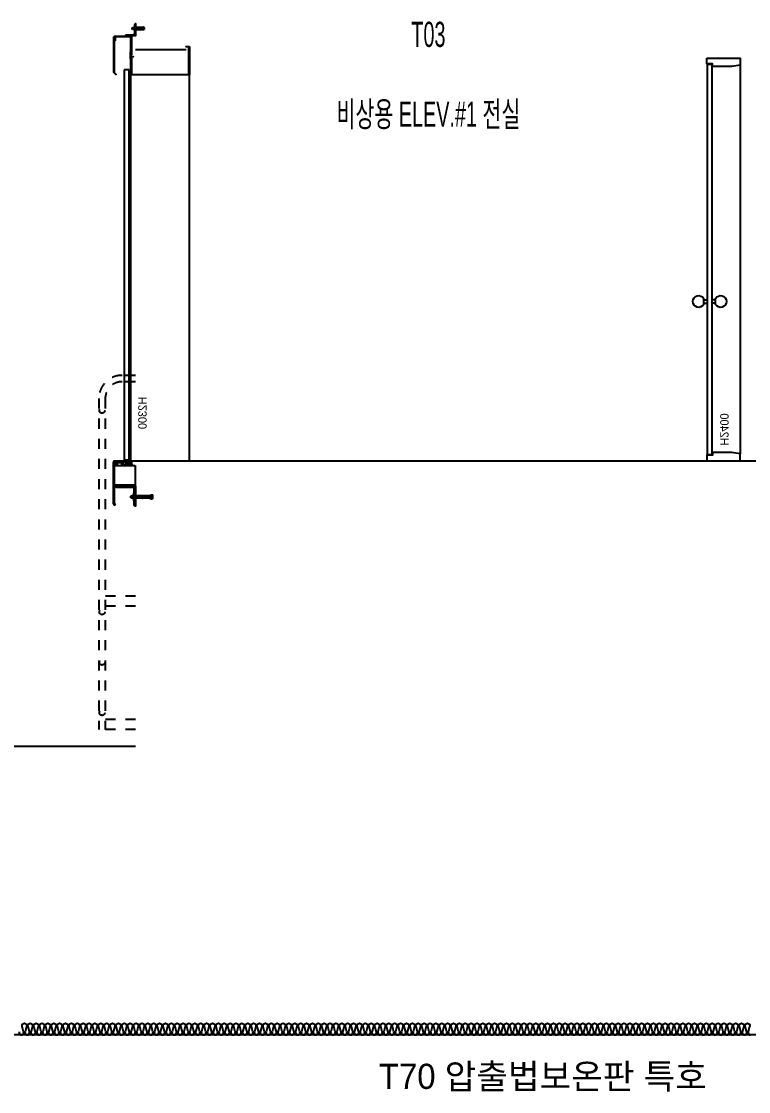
# Model space of a CAD drawing. Header units: millimetres. Extents: x -1320 to 172218, y -4077 to 50350.
# Drawn here: x 121020 to 125349, y -3757 to 2619 of the extents above; entities that cross this region are included whole.
import ezdxf
from ezdxf.enums import TextEntityAlignment as Align

# ---------------------------------------------------------------- set-up
doc = ezdxf.new("R2010")
doc.units = ezdxf.units.MM
doc.header["$LTSCALE"] = 60
doc.linetypes.add('HIDDEN', pattern=[2, 1, -1])
for name, color, linetype in [('!A-BOLCK', 7, 'Continuous'), ('A-ELE-8', 8, 'Continuous'), ('A-ETC-8', 8, 'Continuous'), ('A-FIN', 6, 'Continuous'), ('A-INS', 251, 'Continuous'), ('A-WID', 4, 'Continuous'), ('A-무근', 4, 'Continuous'), ('DOR', 4, 'Continuous'), ('ELE8_3', 8, 'Continuous'), ('ISL', 251, 'Continuous'), ('STL4', 4, 'Continuous')]:
    doc.layers.add(name, color=color, linetype=linetype)
for name, color, linetype, plot in [('NOPLOT', 191, 'Continuous', False), ('NOPLOT-TEXT', 11, 'Continuous', False), ('NOPLOT-단열', 21, 'Continuous', False)]:
    doc.layers.add(name, color=color, linetype=linetype, plot=plot)
doc.styles.add('Gtx', font='')
doc.styles.get('Gtx').set_extended_font_data('Dotum')

# ---------------------------------------------------------------- blocks, each defined once
blk = doc.blocks.new('A$C5c2f2086')
at = {"layer": 'DOR'}
for p, q in [((258.5, 275.7), (258.5, 2599.7)), ((258.5, 2599.7), (288.5, 2599.7)), ((288.5, 2599.7), (288.5, 275.7)), ((288.4, 275.7), (258.4, 275.7)), ((268.3, 275.7), (268.3, 265.8)), ((268.3, 265.8), (278.3, 265.8)), ((278.3, 265.8), (278.3, 275.7))]:
    blk.add_line(p, q, dxfattribs=at)
at = {"layer": 'DOR', "elevation": 0}
for points in [[(-100, 2739.7), (-100, 2569.7), (-97, 2572.7), (-97, 2572.7), (-97, 2572.7), (-97, 2736.7), (-80, 2736.7), (-80, 2739.7)], [(-97, 2572.7), (-100, 2569.7), (248.4, 2569.7), (248.4, 2679.8), (235.5, 2679.8), (235.5, 2676.8), (245.4, 2676.8), (245.4, 2572.7), (-97, 2572.7)]]:
    blk.add_lwpolyline(points, close=True, dxfattribs=at)
at = {"layer": 'ELE8_3'}
for p, q in [((246, 2846.8), (163.9, 2846.8)), ((169.2, 2853.2), (174.2, 2853.2)), ((169.2, 2840.2), (169.2, 2853.2)), ((174.2, 2840.2), (169.2, 2840.2)), ((174.2, 2854.2), (174.2, 2853.2)), ((219.3, 2854.2), (174.2, 2854.2)), ((181.5, 2851.2), (174.2, 2853.2)), ((181.5, 2842.2), (174.2, 2840.2)), ((174.2, 2839.2), (174.2, 2840.2)), ((219.3, 2839.2), (174.2, 2839.2)), ((176.5, 2842.2), (176.5, 2851.2)), ((236.4, 2851.2), (176.5, 2851.2)), ((236.4, 2842.2), (176.5, 2842.2)), ((219.3, 2841.2), (178.9, 2841.2)), ((219.3, 2852.2), (180.1, 2852.2)), ((225.9, 2860.6), (227.1, 2860.6)), ((227.1, 2832.6), (225.9, 2832.6)), ((227.1, 2860.6), (227.1, 2832.6)), ((239.4, 2851.2), (236.4, 2851.2)), ((236.4, 2842.2), (239.4, 2842.2)), ((239.4, 2842.2), (239.4, 2851.2)), ((-100, 269.7), (-100, 2569.7)), ((248.4, 269.7), (248.4, 2569.7)), ((223, 243.1), (223, 121.6)), ((348, 243.1), (223, 243.1)), ((223, 240.1), (348, 240.1)), ((118.6, 45.4), (118.6, 66)), ((135, 61.7), (121.7, 67.5)), ((122.1, 59.9), (123.8, 67.5)), ((129.1, 66.8), (125.3, 68.3)), ((129.1, 66.8), (128.6, 65.6)), ((130.9, 64.7), (128.6, 65.6)), ((131.3, 65.9), (130.9, 64.7)), ((135, 64.4), (131.3, 65.9)), ((179.9, 64.4), (135, 64.4)), ((179.9, 64.4), (179.9, 62.8)), ((219.1, 64.4), (182.1, 64.4)), ((182.1, 64.4), (182.1, 62.8)), ((223, 124.6), (348, 124.6)), ((223, 121.6), (348, 121.6)), ((231.1, 79.7), (228.1, 79.7)), ((228.1, 79.7), (228.1, 31.7)), ((231.1, 31.7), (231.1, 79.7)), ((232.1, 65), (238.3, 65)), ((135, 49.7), (121.7, 43.9)), ((123.8, 43.9), (122.1, 51.5)), ((132.2, 55.7), (122.9, 58.7)), ((132.2, 55.7), (122.9, 52.7)), ((129.1, 44.6), (125.3, 43.1)), ((130.9, 46.7), (128.6, 45.8)), ((129.1, 44.6), (128.6, 45.8)), ((131.3, 45.5), (130.9, 46.7)), ((135, 47), (131.3, 45.5)), ((240.9, 61.7), (135, 61.7)), ((135, 49.7), (240.9, 49.7)), ((135, 47), (179.9, 47)), ((182.1, 62.8), (179.9, 62.8)), ((179.9, 47), (179.9, 48.6)), ((182.1, 48.6), (179.9, 48.6)), ((182.1, 47), (182.1, 48.6)), ((182.1, 47), (219.1, 47)), ((231.1, 31.7), (228.1, 31.7)), ((232.1, 46.4), (238.3, 46.4)), ((232.2, 60.8), (238.3, 60.8)), ((232.2, 50.6), (238.3, 50.6)), ((239.3, 48.5), (239.3, 62.9)), ((246.7, 61.7), (239.3, 61.7)), ((247.8, 60.6), (239.3, 60.6)), ((247.8, 50.8), (239.3, 50.8)), ((246.7, 49.7), (239.3, 49.7)), ((247.8, 60.6), (246.7, 61.7)), ((246.7, 49.7), (246.7, 61.7)), ((247.8, 50.8), (246.7, 49.7)), ((247.8, 50.8), (247.8, 60.6))]:
    blk.add_line(p, q, dxfattribs=at)
for centre, radius, start, end in [((120.8, 65.5), 2.18, 66.57131, 180), ((124.9, 67.3), 1.09, 68.19859, 167.47119), ((235.2, 62.2), 4.14, 137.66487, 170.35429), ((235.2, 62.2), 4.14, 9.64571, 42.33513), ((120.8, 45.9), 2.18, 180, 293.42869), ((123.2, 59.7), 1.09, 167.47119, 252.34988), ((123.2, 51.7), 1.09, 107.65012, 192.52881), ((124.9, 44.1), 1.09, 192.52881, 291.80141), ((235.2, 63.6), 4.14, 189.64571, 222.55192), ((244.3, 55.7), 13.1, 157.15186, 202.84814), ((235.2, 47.8), 4.14, 137.44808, 170.35429), ((235.2, 49.2), 4.14, 189.64571, 222.33513), ((235.2, 63.6), 4.14, 317.44808, 350.35429), ((226.2, 55.7), 13.1, 337.15186, 22.84814), ((235.2, 47.8), 4.14, 9.64571, 42.55192), ((235.2, 49.2), 4.14, 317.66487, 350.35429)]:
    blk.add_arc(centre, radius, start, end, dxfattribs=at)
at = {"layer": 'NOPLOT'}
blk.add_line((-79.9, 2719.7), (220.1, 2719.7), dxfattribs=at)
at = {"layer": 'STL4', "elevation": 0}
for points in [[(231.6, 2808.4), (231, 2808.7), (230.5, 2809), (230, 2809.3), (229.5, 2809.7), (228.8, 2810.3), (228.2, 2811), (227.8, 2811.5), (227.5, 2812), (227.2, 2812.5), (226.9, 2813.1), (226.5, 2813.8), (226.3, 2814.8), (226, 2815.7), (226, 2816.6), (225.9, 2817.2), (225.9, 2870.7), (220.1, 2876.6), (220.1, 2801.6), (283, 2801.6), (277.1, 2807.4), (235.7, 2807.4), (235.1, 2807.5), (234.2, 2807.5), (233.3, 2807.8), (232.4, 2808)], [(248.1, 2796.6), (342.4, 2796.6), (342.4, 2774.2), (346.4, 2774.2), (346.4, 2800.6), (244.1, 2800.6), (244.1, 2689.7), (248.1, 2689.7)], [(349.2, 2797.2), (347.4, 2797.2), (347.4, 2584), (336, 2572.6), (337.3, 2571.3), (349.2, 2583.2)], [(251.2, 2707.3), (249.3, 2707.3), (249.3, 2666), (251.2, 2666)], [(302.9, 251.6), (293, 251.6), (293, 258.6), (339.4, 258.6), (339.4, 251.6), (329.5, 251.6), (329.5, 244.7), (347.4, 244.7), (347.4, 259.9), (352.4, 259.9), (352.4, 264.8), (347.5, 269.7), (336.3, 269.7), (336.3, 266.8), (331.3, 266.8), (331.3, 269.7), (325.4, 269.7), (325.4, 266.8), (320.4, 266.8), (320.4, 269.7), (314.5, 269.7), (314.5, 266.8), (309.5, 266.8), (309.5, 269.7), (303.6, 269.7), (303.6, 266.8), (298.6, 266.8), (298.6, 269.7), (283.4, 269.7), (283.4, 258.6), (263.4, 258.6), (263.4, 269.7), (242.4, 269.7), (242.4, 262.7), (247.3, 262.7), (247.3, 251.7), (242.4, 251.7), (242.4, 244.7), (252.3, 244.7), (252.3, 259.7), (257.3, 259.7), (257.3, 244.7), (302.9, 244.7)], [(352.3, 258.9), (348.4, 258.9), (348.4, 239.7), (348.4, 17.5), (342.7, 7.7), (345.9, 5.5), (352.3, 16.4)]]:
    blk.add_lwpolyline(points, close=True, dxfattribs=at)
blk.add_lwpolyline([(340.1, 119.7), (220.1, 119.7), (220.1, 0), (228.1, 6), (228.1, 105.7, -0.416885), (234.2, 111.7), (334.1, 111.7)], format="xyb", close=True, dxfattribs=at)
at = {"layer": 'NOPLOT', "color": 1, "style": 'Gtx'}
blk.add_text('H2300', height=50, rotation=270, dxfattribs=at).set_placement((154.6, 651.9))
blk = doc.blocks.new('A$C1A2D4F7E--')
at = {"layer": 'A-ELE-8', "ltscale": 20}
blk.add_line((0, 2358, 0), (0, 42), dxfattribs=at)
at = {"layer": 'A-WID'}
for p, q in [((147.5, 932), (147.5, 968)), ((147.5, 960), (167.5, 960)), ((217.5, 960), (197.5, 960)), ((217.5, 932), (217.5, 968)), ((147.5, 940), (167.5, 940)), ((217.5, 940), (197.5, 940))]:
    blk.add_line(p, q, dxfattribs=at)
for points in [[(200, 2400), (0, 2400), (0, 2358), (0, 2358), (50, 2350), (65, 2350), (65, 2350), (165, 2350), (165, 2365), (200, 2365), (200, 2373), (200, 2373), (200, 2400)], [(197.5, 2362), (197.5, 37.5), (167.5, 37.5), (167.5, 2362)], [(200, 0), (0, 0), (0, 42), (0, 42), (50, 50), (65, 50), (65, 50), (165, 50), (165, 35), (200, 35), (200, 27), (200, 27), (200, 0)]]:
    blk.add_lwpolyline(points, close=True, dxfattribs=at)
for centre, start, end in [((117.5, 950), 31.00272, 328.99728), ((247.5, 950), 211.00272, 148.99728)]:
    blk.add_arc(centre, 35, start, end, dxfattribs=at)
at = {"layer": 'NOPLOT', "color": 1, "style": 'Gtx'}
blk.add_text('H2400', height=50, rotation=90, dxfattribs=at).set_placement((119.7, 90.7))

msp = doc.modelspace()

# ---------------------------------------------------------------- linework, layer by layer
at = {"layer": 'A-ETC-8', "linetype": 'HIDDEN'}
for p, q in [((121700, 510), (121619, 510)), ((121700, 472), (121619, 472)), ((121481, 372), (121481, -1600)), ((121519, 372), (121519, -1600)), ((121700, -804.9), (121519, -804.9)), ((121700, -864.9), (121519, -864.9)), ((121700, -1540), (121519, -1540)), ((121700, -1600), (121481, -1600))]:
    msp.add_line(p, q, dxfattribs=at)
for centre in [(121500, 300), (121500, -900), (121500, -1200), (121500, -1500)]:
    msp.add_circle(centre, 16, dxfattribs=at)
for radius in [138, 100]:
    msp.add_arc((121619, 372), radius, 90, 180, dxfattribs=at)
at = {"layer": 'A-FIN'}
msp.add_line((121677.7, 0), (128400, 0), dxfattribs=at)
at = {"layer": 'A-INS'}
msp.add_line((126070, -3420), (117380, -3420), dxfattribs=at)
at = {"layer": 'A-무근'}
msp.add_line((119100, -1700), (121700, -1700), dxfattribs=at)
at = {"layer": 'ISL', "elevation": 0}
msp.add_lwpolyline([(121006.9, -3401, 0.524856), (121020, -3420, 0.524856), (121033.1, -3401), (121024.4, -3369, -1.449198), (121050.6, -3369), (121041.9, -3401, 0.524856), (121055, -3420, 0.524856), (121068.1, -3401), (121059.4, -3369, -1.449198), (121085.6, -3369), (121076.9, -3401, 0.524856), (121090, -3420, 0.524856), (121103.1, -3401), (121094.4, -3369, -1.449198), (121120.6, -3369), (121111.9, -3401, 0.524856), (121125, -3420, 0.524856), (121138.1, -3401), (121129.4, -3369, -1.449198), (121155.6, -3369), (121146.9, -3401, 0.524856), (121160, -3420, 0.524856), (121173.1, -3401), (121164.4, -3369, -1.449198), (121190.6, -3369), (121181.9, -3401, 0.524856), (121195, -3420, 0.524856), (121208.1, -3401), (121199.4, -3369, -1.449198), (121225.6, -3369), (121216.9, -3401, 0.524856), (121230, -3420, 0.524856), (121243.1, -3401), (121234.4, -3369, -1.449198), (121260.6, -3369), (121251.9, -3401, 0.524856), (121265, -3420, 0.524856), (121278.1, -3401), (121269.4, -3369, -1.449198), (121295.6, -3369), (121286.9, -3401, 0.524856), (121300, -3420, 0.524856), (121313.1, -3401), (121304.4, -3369, -1.449198), (121330.6, -3369), (121321.9, -3401, 0.524856), (121335, -3420, 0.524856), (121348.1, -3401), (121339.4, -3369, -1.449198), (121365.6, -3369), (121356.9, -3401, 0.524856), (121370, -3420, 0.524856), (121383.1, -3401), (121374.4, -3369, -1.449198), (121400.6, -3369), (121391.9, -3401, 0.524856), (121405, -3420, 0.524856), (121418.1, -3401), (121409.4, -3369, -1.449198), (121435.6, -3369), (121426.9, -3401, 0.524856), (121440, -3420, 0.524856), (121453.1, -3401), (121444.4, -3369, -1.449198), (121470.6, -3369), (121461.9, -3401, 0.524856), (121475, -3420, 0.524856), (121488.1, -3401), (121479.4, -3369, -1.449198), (121505.6, -3369), (121496.9, -3401, 0.524856), (121510, -3420, 0.524856), (121523.1, -3401), (121514.4, -3369, -1.449198), (121540.6, -3369), (121531.9, -3401, 0.524856), (121545, -3420, 0.524856), (121558.1, -3401), (121549.4, -3369, -1.449198), (121575.6, -3369), (121566.9, -3401, 0.524856), (121580, -3420, 0.524856), (121593.1, -3401), (121584.4, -3369, -1.449198), (121610.6, -3369), (121601.9, -3401, 0.524856), (121615, -3420, 0.524856), (121628.1, -3401), (121619.4, -3369, -1.449198), (121645.6, -3369), (121636.9, -3401, 0.524856), (121650, -3420, 0.524856), (121663.1, -3401), (121654.4, -3369, -1.449198), (121680.6, -3369), (121671.9, -3401, 0.524856), (121685, -3420, 0.524856), (121698.1, -3401), (121689.4, -3369, -1.449198), (121715.6, -3369), (121706.9, -3401, 0.524856), (121720, -3420, 0.524856), (121733.1, -3401), (121724.4, -3369, -1.449198), (121750.6, -3369), (121741.9, -3401, 0.524856), (121755, -3420, 0.524856), (121768.1, -3401), (121759.4, -3369, -1.449198), (121785.6, -3369), (121776.9, -3401, 0.524856), (121790, -3420, 0.524856), (121803.1, -3401), (121794.4, -3369, -1.449198), (121820.6, -3369), (121811.9, -3401, 0.524856), (121825, -3420, 0.524856), (121838.1, -3401), (121829.4, -3369, -1.449198), (121855.6, -3369), (121846.9, -3401, 0.524856), (121860, -3420, 0.524856), (121873.1, -3401), (121864.4, -3369, -1.449198), (121890.6, -3369), (121881.9, -3401, 0.524856), (121895, -3420, 0.524856), (121908.1, -3401), (121899.4, -3369, -1.449198), (121925.6, -3369), (121916.9, -3401, 0.524856), (121930, -3420, 0.524856), (121943.1, -3401), (121934.4, -3369, -1.449198), (121960.6, -3369), (121951.9, -3401, 0.524856), (121965, -3420, 0.524856), (121978.1, -3401), (121969.4, -3369, -1.449198), (121995.6, -3369), (121986.9, -3401, 0.524856), (122000, -3420, 0.524856), (122013.1, -3401), (122004.4, -3369, -1.449198), (122030.6, -3369), (122021.9, -3401, 0.524856), (122035, -3420, 0.524856), (122048.1, -3401), (122039.4, -3369, -1.449198), (122065.6, -3369), (122056.9, -3401, 0.524856), (122070, -3420, 0.524856), (122083.1, -3401), (122074.4, -3369, -1.449198), (122100.6, -3369), (122091.9, -3401, 0.524856), (122105, -3420, 0.524856), (122118.1, -3401), (122109.4, -3369, -1.449198), (122135.6, -3369), (122126.9, -3401, 0.524856), (122140, -3420, 0.524856), (122153.1, -3401), (122144.4, -3369, -1.449198), (122170.6, -3369), (122161.9, -3401, 0.524856), (122175, -3420, 0.524856), (122188.1, -3401), (122179.4, -3369, -1.449198), (122205.6, -3369), (122196.9, -3401, 0.524856), (122210, -3420, 0.524856), (122223.1, -3401), (122214.4, -3369, -1.449198), (122240.6, -3369), (122231.9, -3401, 0.524856), (122245, -3420, 0.524856), (122258.1, -3401), (122249.4, -3369, -1.449198), (122275.6, -3369), (122266.9, -3401, 0.524856), (122280, -3420, 0.524856), (122293.1, -3401), (122284.4, -3369, -1.449198), (122310.6, -3369), (122301.9, -3401, 0.524856), (122315, -3420, 0.524856), (122328.1, -3401), (122319.4, -3369, -1.449198), (122345.6, -3369), (122336.9, -3401, 0.524856), (122350, -3420, 0.524856), (122363.1, -3401), (122354.4, -3369, -1.449198), (122380.6, -3369), (122371.9, -3401, 0.524856), (122385, -3420, 0.524856), (122398.1, -3401), (122389.4, -3369, -1.449198), (122415.6, -3369), (122406.9, -3401, 0.524856), (122420, -3420, 0.524856), (122433.1, -3401), (122424.4, -3369, -1.449198), (122450.6, -3369), (122441.9, -3401, 0.524856), (122455, -3420, 0.524856), (122468.1, -3401), (122459.4, -3369, -1.449198), (122485.6, -3369), (122476.9, -3401, 0.524856), (122490, -3420, 0.524856), (122503.1, -3401), (122494.4, -3369, -1.449198), (122520.6, -3369), (122511.9, -3401, 0.524856), (122525, -3420, 0.524856), (122538.1, -3401), (122529.4, -3369, -1.449198), (122555.6, -3369), (122546.9, -3401, 0.524856), (122560, -3420, 0.524856), (122573.1, -3401), (122564.4, -3369, -1.449198), (122590.6, -3369), (122581.9, -3401, 0.524856), (122595, -3420, 0.524856), (122608.1, -3401), (122599.4, -3369, -1.449198), (122625.6, -3369), (122616.9, -3401, 0.524856), (122630, -3420, 0.524856), (122643.1, -3401), (122634.4, -3369, -1.449198), (122660.6, -3369), (122651.9, -3401, 0.524856), (122665, -3420, 0.524856), (122678.1, -3401), (122669.4, -3369, -1.449198), (122695.6, -3369), (122686.9, -3401, 0.524856), (122700, -3420, 0.524856), (122713.1, -3401), (122704.4, -3369, -1.449198), (122730.6, -3369), (122721.9, -3401, 0.524856), (122735, -3420, 0.524856), (122748.1, -3401), (122739.4, -3369, -1.449198), (122765.6, -3369), (122756.9, -3401, 0.524856), (122770, -3420, 0.524856), (122783.1, -3401), (122774.4, -3369, -1.449198), (122800.6, -3369), (122791.9, -3401, 0.524856), (122805, -3420, 0.524856), (122818.1, -3401), (122809.4, -3369, -1.449198), (122835.6, -3369), (122826.9, -3401, 0.524856), (122840, -3420, 0.524856), (122853.1, -3401), (122844.4, -3369, -1.449198), (122870.6, -3369), (122861.9, -3401, 0.524856), (122875, -3420, 0.524856), (122888.1, -3401), (122879.4, -3369, -1.449198), (122905.6, -3369), (122896.9, -3401, 0.524856), (122910, -3420, 0.524856), (122923.1, -3401), (122914.4, -3369, -1.449198), (122940.6, -3369), (122931.9, -3401, 0.524856), (122945, -3420, 0.524856), (122958.1, -3401), (122949.4, -3369, -1.449198), (122975.6, -3369), (122966.9, -3401, 0.524856), (122980, -3420, 0.524856), (122993.1, -3401), (122984.4, -3369, -1.449198), (123010.6, -3369), (123001.9, -3401, 0.524856), (123015, -3420, 0.524856), (123028.1, -3401), (123019.4, -3369, -1.449198), (123045.6, -3369), (123036.9, -3401, 0.524856), (123050, -3420, 0.524856), (123063.1, -3401), (123054.4, -3369, -1.449198), (123080.6, -3369), (123071.9, -3401, 0.524856), (123085, -3420, 0.524856), (123098.1, -3401), (123089.4, -3369, -1.449198), (123115.6, -3369), (123106.9, -3401, 0.524856), (123120, -3420, 0.524856), (123133.1, -3401), (123124.4, -3369, -1.449198), (123150.6, -3369), (123141.9, -3401, 0.524856), (123155, -3420, 0.524856), (123168.1, -3401), (123159.4, -3369, -1.449198), (123185.6, -3369), (123176.9, -3401, 0.524856), (123190, -3420, 0.524856), (123203.1, -3401), (123194.4, -3369, -1.449198), (123220.6, -3369), (123211.9, -3401, 0.524856), (123225, -3420, 0.524856), (123238.1, -3401), (123229.4, -3369, -1.449198), (123255.6, -3369), (123246.9, -3401, 0.524856), (123260, -3420, 0.524856), (123273.1, -3401), (123264.4, -3369, -1.449198), (123290.6, -3369), (123281.9, -3401, 0.524856), (123295, -3420, 0.524856), (123308.1, -3401), (123299.4, -3369, -1.449198), (123325.6, -3369), (123316.9, -3401, 0.524856), (123330, -3420, 0.524856), (123343.1, -3401), (123334.4, -3369, -1.449198), (123360.6, -3369), (123351.9, -3401, 0.524856), (123365, -3420, 0.524856), (123378.1, -3401), (123369.4, -3369, -1.449198), (123395.6, -3369), (123386.9, -3401, 0.524856), (123400, -3420, 0.524856), (123413.1, -3401), (123404.4, -3369, -1.449198), (123430.6, -3369), (123421.9, -3401, 0.524856), (123435, -3420, 0.524856), (123448.1, -3401), (123439.4, -3369, -1.449198), (123465.6, -3369), (123456.9, -3401, 0.524856), (123470, -3420, 0.524856), (123483.1, -3401), (123474.4, -3369, -1.449198), (123500.6, -3369), (123491.9, -3401, 0.524856), (123505, -3420, 0.524856), (123518.1, -3401), (123509.4, -3369, -1.449198), (123535.6, -3369), (123526.9, -3401, 0.524856), (123540, -3420, 0.524856), (123553.1, -3401), (123544.4, -3369, -1.449198), (123570.6, -3369), (123561.9, -3401, 0.524856), (123575, -3420, 0.524856), (123588.1, -3401), (123579.4, -3369, -1.449198), (123605.6, -3369), (123596.9, -3401, 0.524856), (123610, -3420, 0.524856), (123623.1, -3401), (123614.4, -3369, -1.449198), (123640.6, -3369), (123631.9, -3401, 0.524856), (123645, -3420, 0.524856), (123658.1, -3401), (123649.4, -3369, -1.449198), (123675.6, -3369), (123666.9, -3401, 0.524856), (123680, -3420, 0.524856), (123693.1, -3401), (123684.4, -3369, -1.449198), (123710.6, -3369), (123701.9, -3401, 0.524856), (123715, -3420, 0.524856), (123728.1, -3401), (123719.4, -3369, -1.449198), (123745.6, -3369), (123736.9, -3401, 0.524856), (123750, -3420, 0.524856), (123763.1, -3401), (123754.4, -3369, -1.449198), (123780.6, -3369), (123771.9, -3401, 0.524856), (123785, -3420, 0.524856), (123798.1, -3401), (123789.4, -3369, -1.449198), (123815.6, -3369), (123806.9, -3401, 0.524856), (123820, -3420, 0.524856), (123833.1, -3401), (123824.4, -3369, -1.449198), (123850.6, -3369), (123841.9, -3401, 0.524856), (123855, -3420, 0.524856), (123868.1, -3401), (123859.4, -3369, -1.449198), (123885.6, -3369), (123876.9, -3401, 0.524856), (123890, -3420, 0.524856), (123903.1, -3401), (123894.4, -3369, -1.449198), (123920.6, -3369), (123911.9, -3401, 0.524856), (123925, -3420, 0.524856), (123938.1, -3401), (123929.4, -3369, -1.449198), (123955.6, -3369), (123946.9, -3401, 0.524856), (123960, -3420, 0.524856), (123973.1, -3401), (123964.4, -3369, -1.449198), (123990.6, -3369), (123981.9, -3401, 0.524856), (123995, -3420, 0.524856), (124008.1, -3401), (123999.4, -3369, -1.449198), (124025.6, -3369), (124016.9, -3401, 0.524856), (124030, -3420, 0.524856), (124043.1, -3401), (124034.4, -3369, -1.449198), (124060.6, -3369), (124051.9, -3401, 0.524856), (124065, -3420, 0.524856), (124078.1, -3401), (124069.4, -3369, -1.449198), (124095.6, -3369), (124086.9, -3401, 0.524856), (124100, -3420, 0.524856), (124113.1, -3401), (124104.4, -3369, -1.449198), (124130.6, -3369), (124121.9, -3401, 0.524856), (124135, -3420, 0.524856), (124148.1, -3401), (124139.4, -3369, -1.449198), (124165.6, -3369), (124156.9, -3401, 0.524856), (124170, -3420, 0.524856), (124183.1, -3401), (124174.4, -3369, -1.449198), (124200.6, -3369), (124191.9, -3401, 0.524856), (124205, -3420, 0.524856), (124218.1, -3401), (124209.4, -3369, -1.449198), (124235.6, -3369), (124226.9, -3401, 0.524856), (124240, -3420, 0.524856), (124253.1, -3401), (124244.4, -3369, -1.449198), (124270.6, -3369), (124261.9, -3401, 0.524856), (124275, -3420, 0.524856), (124288.1, -3401), (124279.4, -3369, -1.449198), (124305.6, -3369), (124296.9, -3401, 0.524856), (124310, -3420, 0.524856), (124323.1, -3401), (124314.4, -3369, -1.449198), (124340.6, -3369), (124331.9, -3401, 0.524856), (124345, -3420, 0.524856), (124358.1, -3401), (124349.4, -3369, -1.449198), (124375.6, -3369), (124366.9, -3401, 0.524856), (124380, -3420, 0.524856), (124393.1, -3401), (124384.4, -3369, -1.449198), (124410.6, -3369), (124401.9, -3401, 0.524856), (124415, -3420, 0.524856), (124428.1, -3401), (124419.4, -3369, -1.449198), (124445.6, -3369), (124436.9, -3401, 0.524856), (124450, -3420, 0.524856), (124463.1, -3401), (124454.4, -3369, -1.449198), (124480.6, -3369), (124471.9, -3401, 0.524856), (124485, -3420, 0.524856), (124498.1, -3401), (124489.4, -3369, -1.449198), (124515.6, -3369), (124506.9, -3401, 0.524856), (124520, -3420, 0.524856), (124533.1, -3401), (124524.4, -3369, -1.449198), (124550.6, -3369), (124541.9, -3401, 0.524856), (124555, -3420, 0.524856), (124568.1, -3401), (124559.4, -3369, -1.449198), (124585.6, -3369), (124576.9, -3401, 0.524856), (124590, -3420, 0.524856), (124603.1, -3401), (124594.4, -3369, -1.449198), (124620.6, -3369), (124611.9, -3401, 0.524856), (124625, -3420, 0.524856), (124638.1, -3401), (124629.4, -3369, -1.449198), (124655.6, -3369), (124646.9, -3401, 0.524856), (124660, -3420, 0.524856), (124673.1, -3401), (124664.4, -3369, -1.449198), (124690.6, -3369), (124681.9, -3401, 0.524856), (124695, -3420, 0.524856), (124708.1, -3401), (124699.4, -3369, -1.449198), (124725.6, -3369), (124716.9, -3401, 0.524856), (124730, -3420, 0.524856), (124743.1, -3401), (124734.4, -3369, -1.449198), (124760.6, -3369), (124751.9, -3401, 0.524856), (124765, -3420, 0.524856), (124778.1, -3401), (124769.4, -3369, -1.449198), (124795.6, -3369), (124786.9, -3401, 0.524856), (124800, -3420, 0.524856), (124813.1, -3401), (124804.4, -3369, -1.449198), (124830.6, -3369), (124821.9, -3401, 0.524856), (124835, -3420, 0.524856), (124848.1, -3401), (124839.4, -3369, -1.449198), (124865.6, -3369), (124856.9, -3401, 0.524856), (124870, -3420, 0.524856), (124883.1, -3401), (124874.4, -3369, -1.449198), (124900.6, -3369), (124891.9, -3401, 0.524856), (124905, -3420, 0.524856), (124918.1, -3401), (124909.4, -3369, -1.449198), (124935.6, -3369), (124926.9, -3401, 0.524856), (124940, -3420, 0.524856), (124953.1, -3401), (124944.4, -3369, -1.449198), (124970.6, -3369), (124961.9, -3401, 0.524856), (124975, -3420, 0.524856), (124988.1, -3401), (124979.4, -3369, -1.449198), (125005.6, -3369), (124996.9, -3401, 0.524856), (125010, -3420, 0.524856), (125023.1, -3401), (125014.4, -3369, -1.449198), (125040.6, -3369), (125031.9, -3401, 0.524856), (125045, -3420, 0.524856), (125058.1, -3401), (125049.4, -3369, -1.449198), (125075.6, -3369), (125066.9, -3401, 0.524856), (125080, -3420, 0.524856), (125093.1, -3401), (125084.4, -3369, -1.449198), (125110.6, -3369), (125101.9, -3401, 0.524856), (125115, -3420, 0.524856), (125128.1, -3401), (125119.4, -3369, -1.449198), (125145.6, -3369), (125136.9, -3401, 0.524856), (125150, -3420, 0.524856), (125163.1, -3401), (125154.4, -3369, -1.449198), (125180.6, -3369), (125171.9, -3401, 0.524856), (125185, -3420, 0.524856), (125198.1, -3401), (125189.4, -3369, -1.449198), (125215.6, -3369), (125206.9, -3401, 0.524856), (125220, -3420, 0.524856), (125233.1, -3401), (125224.4, -3369, -1.449198), (125250.6, -3369), (125241.9, -3401, 0.524856), (125255, -3420, 0.524856), (125268.1, -3401), (125259.4, -3369, -1.449198), (125285.6, -3369), (125276.9, -3401, 0.524856), (125290, -3420, 0.524856), (125303.1, -3401), (125294.4, -3369, -1.449198), (125320.6, -3369), (125311.9, -3401, 0.524856), (125325, -3420, 0.524856), (125338.1, -3401), (125329.4, -3369, -1.449198), (125355.6, -3369), (125346.9, -3401, 0.524856), (125360, -3420, 0.524856)], format="xyb", dxfattribs=at)

# ---------------------------------------------------------------- block references
at = {"layer": '!A-BOLCK', "xscale": -1}
msp.add_blockref('A$C1A2D4F7E--', (125300, 0), dxfattribs=at)
at = {"layer": 'STL4', "xscale": -1}
msp.add_blockref('A$C5c2f2086', (121920.1, -269.7), dxfattribs=at)

# ---------------------------------------------------------------- texts
at = {"layer": 'NOPLOT-TEXT', "style": 'Gtx', "width": 0.6}
for s, p in [('T03', (123443.1, 2541.5)), ('비상용 ELEV.#1 전실', (123443.1, 2067.6))]:
    msp.add_text(s, height=150, dxfattribs=at).set_placement(p, align=Align.MIDDLE)
at = {"layer": 'NOPLOT-단열', "style": 'Gtx'}
msp.add_text('T70 압출법보온판 특호', height=150, dxfattribs=at).set_placement((123147.6, -3741.4))

doc.saveas('drawing.dxf')
